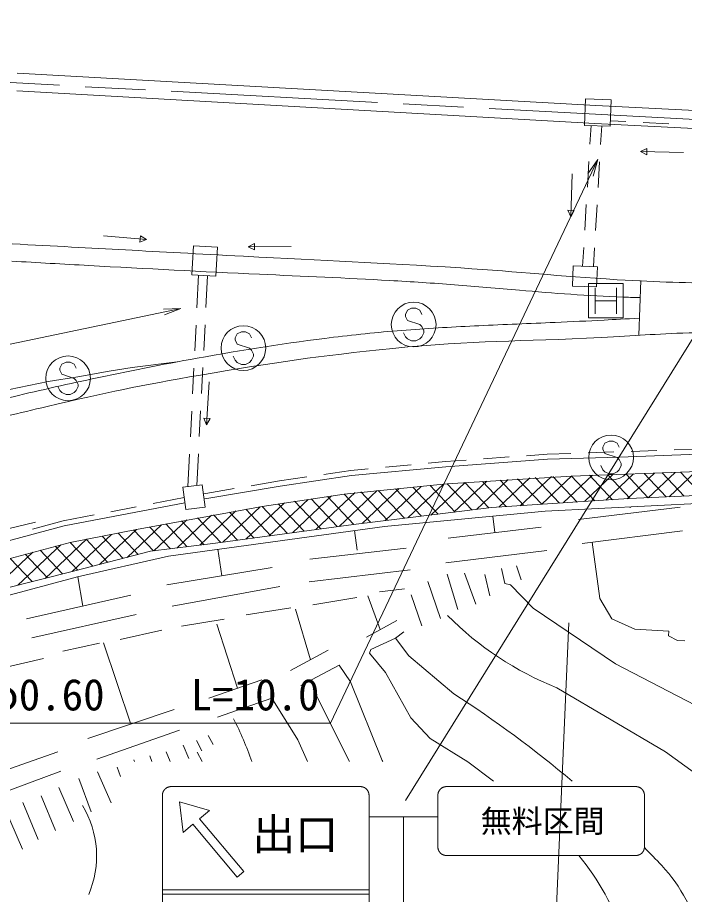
# Model space of a CAD drawing. Units: millimetres, scale not verified. Extents: x 40000 to 680000, y 20000 to 380000.
# Drawn here: x 200976 to 239717, y 232510 to 283424 of the extents above; entities that cross this region are included whole.
import ezdxf
from ezdxf.enums import TextEntityAlignment as Align

# ---------------------------------------------------------------- set-up
doc = ezdxf.new("R2010")
doc.units = ezdxf.units.MM
doc.header["$LTSCALE"] = 1000
doc.linetypes.add('CHAIN', pattern=[18.5, 12, -1.5, 3.5, -1.5])
for name, color, linetype, lineweight in [('M-BGD', 7, 'Continuous', 13), ('M-BMK', 2, 'CHAIN', 13), ('M-STR-HTXT', 7, 'Continuous', 13), ('M-STR-STRC', 7, 'Continuous', 13)]:
    doc.layers.add(name, color=color, linetype=linetype, lineweight=lineweight)
doc.styles.add('ＭＳ ゴシック', font='')
doc.styles.get('ＭＳ ゴシック').set_extended_font_data('MS Gothic')

# ---------------------------------------------------------------- blocks, each defined once
blk = doc.blocks.new('open_arrow')
at = {"color": 0, "linetype": 'Continuous', "lineweight": -2}
blk.add_lwpolyline([(7.5, 1.25), (0, 0), (7.5, -1.25)], dxfattribs=at)

msp = doc.modelspace()

# ---------------------------------------------------------------- linework, layer by layer
at = {"layer": 'M-BGD'}
for p, q in [((234225, 276064), (234290, 277152)), ((234847, 276044), (234913, 277131)), ((235415, 277430), (236320, 277385)), ((237319, 277334), (238817, 277259)), ((237160, 275644), (237540, 275823)), ((239660, 275585), (237160, 275644)), ((237531, 275448), (237160, 275644)), ((237540, 275823), (237531, 275448)), ((234076, 273569), (234165, 275066)), ((234698, 273548), (234788, 275045)), ((233203, 274351), (233118, 271852)), ((233926, 271073), (234016, 272571)), ((234549, 271052), (234638, 272550)), ((233118, 271852), (232943, 272234)), ((232943, 272234), (233318, 272221)), ((233318, 272221), (233118, 271852)), ((205975, 270755), (208466, 270535)), ((208076, 270381), (208109, 270755)), ((208466, 270535), (208076, 270381)), ((208109, 270755), (208466, 270535)), ((214373, 270118), (214747, 270308)), ((216873, 270133), (214373, 270118)), ((214749, 269933), (214373, 270118)), ((214747, 270308), (214749, 269933)), ((233801, 268988), (233867, 270075)), ((234424, 268967), (234489, 270054)), ((211400, 266571), (211496, 268463)), ((211917, 266591), (212011, 268435)), ((234147, 265980), (234147, 267980)), ((234147, 267980), (236147, 267980)), ((236147, 267980), (236147, 265980)), ((237176, 268160), (237071, 264976)), ((234522, 267730), (234522, 266230)), ((235772, 267730), (235772, 266230)), ((234522, 266980), (235772, 266980)), ((236147, 265980), (234147, 265980)), ((211273, 264074), (211349, 265572)), ((211790, 264094), (211866, 265592)), ((207642, 263102), (210239, 263431)), ((204486, 262568), (206296, 262897)), ((206296, 262897), (207642, 263102)), ((211145, 261578), (211222, 263076)), ((211663, 261598), (211739, 263096)), ((200511, 261827), (202750, 262291)), ((202750, 262291), (204486, 262568)), ((212111, 262275), (211954, 259780)), ((211018, 259081), (211095, 260579)), ((211536, 259101), (211612, 260599)), ((211954, 259780), (211791, 260166)), ((211791, 260166), (212165, 260142)), ((212165, 260142), (211954, 259780)), ((234123, 258154), (235622, 258204)), ((236622, 258238), (238121, 258288)), ((239120, 258321), (240502, 258367)), ((210871, 256190), (210968, 258082)), ((211391, 256259), (211485, 258102)), ((224831, 257547), (225832, 257639)), ((225832, 257639), (227042, 257729)), ((228039, 257802), (229535, 257912)), ((230532, 257986), (231741, 258075)), ((231741, 258075), (233123, 258121)), ((218761, 256898), (220344, 257130)), ((220344, 257130), (221346, 257223)), ((222342, 257316), (223835, 257454)), ((216188, 256521), (217772, 256753)), ((228938, 255000), (230738, 256698)), ((231423, 255162), (230024, 256645)), ((230181, 255081), (231984, 256782)), ((232450, 255229), (231044, 256720)), ((231424, 255162), (233177, 256816)), ((233478, 255296), (232075, 256784)), ((232666, 255243), (234370, 256850)), ((234506, 255364), (233137, 256815)), ((233909, 255325), (235563, 256885)), ((235534, 255431), (234199, 256845)), ((235152, 255406), (236763, 256926)), ((236563, 255496), (235262, 256876)), ((237610, 255544), (236322, 256909)), ((236395, 255487), (237968, 256971)), ((238656, 255592), (237375, 256949)), ((237612, 255544), (239172, 257016)), ((239702, 255639), (238429, 256988)), ((238827, 255600), (240377, 257061)), ((240749, 255687), (239483, 257028)), ((214543, 256242), (216188, 256521)), ((222325, 254216), (224431, 256204)), ((223653, 254379), (225714, 256323)), ((225412, 254593), (223936, 256158)), ((226390, 254713), (224939, 256251)), ((224982, 254541), (226974, 256420)), ((227369, 254832), (225942, 256344)), ((226311, 254703), (228228, 256513)), ((228347, 254952), (226963, 256419)), ((227639, 254865), (229483, 256605)), ((229367, 255028), (227983, 256494)), ((230395, 255095), (229003, 256570)), ((211774, 255769), (211912, 255795)), ((211912, 255795), (213557, 256074)), ((216949, 253510), (219219, 255652)), ((218301, 253694), (220583, 255847)), ((220519, 253996), (218989, 255618)), ((219653, 253878), (221866, 255966)), ((221498, 254115), (219948, 255758)), ((222476, 254235), (220925, 255879)), ((220996, 254054), (223148, 256085)), ((223455, 254354), (221929, 255972)), ((224433, 254474), (222932, 256065)), ((248198, 256026), (236482, 255493)), ((208858, 255206), (210655, 255553)), ((214245, 253142), (216480, 255250)), ((215597, 253326), (217850, 255451)), ((217618, 253601), (216118, 255191)), ((218585, 253733), (217071, 255337)), ((219552, 253865), (218030, 255477)), ((236482, 255493), (228506, 254971)), ((231627, 254767), (242863, 255340)), ((206403, 254733), (207876, 255017)), ((211556, 252787), (213662, 254774)), ((212894, 252958), (215072, 255013)), ((214717, 253206), (213296, 254712)), ((215684, 253338), (214237, 254871)), ((216651, 253469), (215177, 255031)), ((228506, 254971), (220499, 253994)), ((222290, 253880), (231627, 254767)), ((239465, 254997), (233557, 254274)), ((236557, 255019), (236568, 254952)), ((202024, 254134), (199597, 253534)), ((201839, 253716), (203624, 254197)), ((203624, 254197), (205421, 254544)), ((208893, 252457), (210801, 254257)), ((210224, 252622), (212251, 254534)), ((211809, 252818), (210505, 254200)), ((212783, 252942), (211429, 254378)), ((213750, 253074), (212356, 254552)), ((228591, 254479), (228703, 253523)), ((205743, 251668), (207893, 253696)), ((207336, 252079), (209347, 253977)), ((208878, 252455), (207735, 253666)), ((209855, 252576), (208659, 253844)), ((210832, 252697), (209582, 254022)), ((209749, 252159), (222290, 253880)), ((220499, 253994), (212476, 252901)), ((220546, 253640), (220711, 252492)), ((231385, 253837), (225988, 253205)), ((239595, 253628), (233771, 252884)), ((202572, 250858), (204986, 253136)), ((204152, 251258), (206440, 253416)), ((206229, 251793), (204965, 253132)), ((207106, 252020), (205889, 253310)), ((207983, 252246), (206812, 253488)), ((200992, 250459), (203488, 252814)), ((204474, 251340), (203165, 252727)), ((205351, 251567), (204042, 252954)), ((212476, 252901), (208709, 252434)), ((212602, 252550), (212847, 251018)), ((223557, 252616), (217948, 251979)), ((234353, 252958), (234804, 249692)), ((200101, 250710), (201870, 252378)), ((201831, 250671), (200554, 252024)), ((202712, 250894), (201424, 252259)), ((203593, 251117), (202295, 252493)), ((208709, 252434), (204304, 251296)), ((204461, 250946), (209749, 252159)), ((231727, 252483), (225861, 251756)), ((229961, 251587), (230234, 250775)), ((204304, 251296), (200087, 250230)), ((215774, 251498), (209646, 250494)), ((223774, 251361), (217910, 250665)), ((225937, 251111), (226558, 249060)), ((226944, 251167), (227597, 249369)), ((228111, 251090), (228413, 249853)), ((229094, 251443), (229289, 250558)), ((200073, 249774), (204461, 250946)), ((204472, 250948), (204774, 249258)), ((224818, 250678), (225541, 248539)), ((229289, 250558), (229609, 250485)), ((216207, 250388), (209949, 249255)), ((223445, 250247), (222001, 250078)), ((229609, 250485), (230937, 249129)), ((207553, 249892), (201499, 248511)), ((220678, 249742), (218125, 249327)), ((221333, 249848), (222045, 247887)), ((223849, 249902), (224454, 248105)), ((234804, 249692), (235497, 248521)), ((216849, 249159), (214254, 248745)), ((217113, 249081), (217985, 246140)), ((230937, 249129), (235708, 245910)), ((207859, 248768), (201806, 247402)), ((212976, 248485), (210508, 248090)), ((235497, 248521), (236843, 247904)), ((212559, 248197), (213746, 244482)), ((223011, 248410), (221247, 247454)), ((209357, 247846), (206928, 247310)), ((223415, 247763), (222927, 247396)), ((236843, 247904), (238802, 247805)), ((238802, 247805), (238794, 247527)), ((238794, 247527), (239311, 247249)), ((205736, 247096), (203604, 246629)), ((205963, 247119), (207563, 242404)), ((222927, 247396), (221490, 246730)), ((222927, 247396), (223700, 246361)), ((239311, 247249), (239732, 247237)), ((219022, 246703), (216828, 245512)), ((221490, 246730), (221417, 246529)), ((221417, 246529), (222356, 245390)), ((202491, 246211), (200061, 245650)), ((223700, 246361), (226318, 244163)), ((217438, 244637), (219656, 245830)), ((219656, 245830), (220308, 244850)), ((235708, 245910), (245740, 240693)), ((215160, 244966), (212080, 243912)), ((222356, 245390), (223822, 242761)), ((218144, 244435), (220266, 240232)), ((220308, 244850), (222151, 240297)), ((232298, 244512), (238611, 240794)), ((212598, 242796), (215742, 243905)), ((215742, 243905), (217253, 241479)), ((210070, 243240), (205066, 241571)), ((223822, 242761), (224949, 241566)), ((210375, 242057), (205582, 240365)), ((211370, 241456), (211691, 240854)), ((212055, 241732), (212337, 241216)), ((217253, 241479), (217829, 240232)), ((224949, 241566), (227134, 240213)), ((210605, 241182), (210921, 240410)), ((203308, 240799), (199776, 239545)), ((207725, 240334), (207767, 240232)), ((208660, 240561), (208768, 240232)), ((209618, 240787), (209837, 240232)), ((211405, 240777), (211696, 240232)), ((238611, 240794), (243019, 237596)), ((206766, 239896), (206964, 239364)), ((222151, 240297), (222192, 240232)), ((227134, 240213), (228633, 239092)), ((203486, 239664), (199739, 238281)), ((205623, 239633), (206418, 237831)), ((204538, 239241), (205255, 237314)), ((203369, 238724), (204221, 236751)), ((201283, 237853), (202180, 235709)), ((202342, 238246), (203187, 236231)), ((200219, 237555), (201259, 235143))]:
    msp.add_line(p, q, dxfattribs=at)
for points in [[(200959, 280187), (234559, 278317), (305672, 274745), (351140, 273572), (372888, 273368), (416155, 273954), (448508, 275454), (467881, 276794), (495867, 279299), (529307, 283136), (558233, 286943), (566414, 288134)], [(566563, 287094), (558377, 285903), (529436, 282094), (495973, 278254), (467964, 275747), (448568, 274406), (416186, 272904), (372890, 272318), (351121, 272522), (305632, 273695), (234507, 277268), (200929, 279169)], [(211813, 255471), (211965, 255500), (216235, 256225), (220380, 256832), (225857, 257340), (231757, 257775), (235949, 257896), (240506, 258067), (243661, 258036), (249099, 258064), (255295, 258248), (261552, 258429), (270058, 258728), (280165, 259043), (288056, 259056), (294252, 259240), (299794, 259201)], [(257352, 257307), (248345, 257060), (240538, 257067), (233155, 256796), (225942, 256344), (225714, 256323), (219948, 255758), (215177, 255031), (207893, 253696), (204042, 252954), (200251, 251942)], [(200166, 252955), (203692, 253905), (210694, 255255)]]:
    msp.add_lwpolyline(points, dxfattribs=at)
for points in [[(233967, 278697), (233916, 277164), (235405, 277114), (235456, 278647)], [(211099, 268485), (212500, 268408), (212593, 270098), (211193, 270175)], [(233255, 269006), (234656, 268958), (234616, 267789), (233215, 267837)], [(210576, 256151), (211704, 256300), (211875, 255002), (210747, 254854)]]:
    msp.add_lwpolyline(points, close=True, dxfattribs=at)
for centre, radius, start, end in [((239086, 261637), 18421, 224.5545, 248.3775), ((190468, 188394), 66297, 49.88123, 57.26594), ((195439, 233570), 20266, 19.1895, 26.7963), ((199903, 234739), 5664, 336.8258, 31.1859), ((190468, 188394), 66297, 43.69807, 44.94676), ((221101, 224684), 16050, 19.5381, 38.9406), ((230984, 227432), 10038, 14.2874, 42.369)]:
    msp.add_arc(centre, radius, start, end, dxfattribs=at)
msp.add_open_spline([(200380, 260294), (201092, 260465), (201851, 260644), (202700, 260843), (206155, 261655), (208103, 262068), (211602, 262665), (215949, 263408), (218398, 263769), (222785, 264213), (227492, 264688), (230156, 264601), (234880, 264849), (236875, 264954), (237991, 265049), (239988, 265117), (240802, 265144), (241258, 265150), (242072, 265160), (242925, 265171), (243404, 265164), (244258, 265148), (244745, 265140), (245018, 265094), (245506, 265112), (245856, 265125), (246063, 265128), (246394, 265242), (246629, 265323), (246734, 265433), (246925, 265591), (247091, 265729), (247229, 265793), (247301, 265996), (247375, 266207), (247327, 266345), (247318, 266568), (247311, 266732), (247351, 266839), (247278, 266985), (247163, 267217), (247021, 267300), (246823, 267467), (246634, 267627), (246556, 267791), (246314, 267846), (245858, 267949), (245585, 267867), (245118, 267881), (244001, 267913), (243375, 267928), (242257, 267964), (239739, 268045), (238325, 268049), (235810, 268204), (232257, 268422), (230274, 268650), (226721, 268884), (221792, 269210), (219025, 269299), (214093, 269564), (208785, 269849), (205612, 270019), (200671, 270284)], degree=3, knots=[0, 0, 0, 0, 1, 1, 1, 2, 2, 2, 3, 3, 3, 4, 4, 4, 5, 5, 5, 6, 6, 6, 7, 7, 7, 8, 8, 8, 9, 9, 9, 10, 10, 10, 11, 11, 11, 12, 12, 12, 13, 13, 13, 14, 14, 14, 15, 15, 15, 16, 16, 16, 17, 17, 17, 18, 18, 18, 19, 19, 19, 20, 20, 20, 21, 21, 21, 21], dxfattribs=at)
for points in [[(205118, 269026), (203625, 269109), (202133, 269193), (200641, 269279)], [(215026, 268520), (211721, 268670), (208417, 268843), (205118, 269026)], [(222599, 268156), (220083, 268299), (217557, 268406), (215026, 268520)], [(226363, 267909), (225112, 268004), (223857, 268085), (222599, 268156)], [(230129, 267593), (228868, 267702), (227615, 267814), (226363, 267909)], [(233117, 267354), (232116, 267424), (231120, 267508), (230129, 267593)], [(236141, 267191), (235129, 267226), (234119, 267283), (233117, 267354)], [(237143, 267160), (236701, 267173), (236421, 267181), (236141, 267191)], [(232198, 265721), (233151, 265763), (234101, 265807), (235050, 265860)], [(235050, 265860), (235668, 265894), (236288, 265932), (237103, 265962)], [(219328, 264860), (220732, 265029), (222142, 265170), (223552, 265278)], [(223552, 265278), (224962, 265386), (226370, 265464), (227775, 265531)], [(227775, 265531), (229253, 265601), (230728, 265657), (232198, 265721)], [(211406, 263646), (214030, 264120), (216671, 264539), (219328, 264860)], [(205318, 262445), (207340, 262877), (209369, 263278), (211406, 263646)], [(200410, 261336), (202043, 261728), (203678, 262095), (205318, 262445)]]:
    msp.add_open_spline(points, degree=3, dxfattribs=at)
at = {"layer": 'M-BMK'}
msp.add_line((258830, 276511), (166990, 281448), dxfattribs=at)
at = {"layer": 'M-STR-HTXT'}
msp.add_line((233005, 248284), (231484, 213218), dxfattribs=at)
for points in [[(234689, 275188), (219149, 242446), (186649, 242446)], [(210463, 266537), (169319, 257943), (136819, 257943)]]:
    msp.add_lwpolyline(points, dxfattribs=at)
msp.add_arc((234127, 4383468), 4156100, 269.30515, 274.67876, dxfattribs=at)
at = {"layer": 'M-STR-STRC'}
for p, q in [((241301, 266569), (223508, 237960)), ((223634, 266425), (223516, 266189)), ((223870, 266543), (223634, 266425)), ((224107, 266543), (223870, 266543)), ((224343, 266425), (224107, 266543)), ((224461, 266189), (224343, 266425)), ((223516, 266189), (223516, 266071)), ((223516, 266071), (223634, 265834)), ((223634, 265834), (224343, 265598)), ((224343, 265598), (224461, 265480)), ((224461, 265480), (224579, 265243)), ((213741, 265059), (213623, 264823)), ((213623, 264823), (213623, 264704)), ((213977, 265177), (213741, 265059)), ((214214, 265177), (213977, 265177)), ((214450, 265059), (214214, 265177)), ((214568, 264823), (214450, 265059)), ((223516, 264889), (223398, 265125)), ((223634, 264771), (223516, 264889)), ((223870, 264652), (223634, 264771)), ((224343, 264771), (224107, 264652)), ((224461, 264889), (224343, 264771)), ((224579, 265125), (224461, 264889)), ((224579, 265243), (224579, 265125)), ((213623, 264704), (213741, 264468)), ((213741, 264468), (214450, 264232)), ((224107, 264652), (223870, 264652)), ((213623, 263523), (213504, 263759)), ((214450, 264232), (214568, 264113)), ((214568, 264113), (214686, 263877)), ((214686, 263759), (214568, 263523)), ((214686, 263877), (214686, 263759)), ((203557, 263303), (203438, 263067)), ((203793, 263422), (203557, 263303)), ((204029, 263422), (203793, 263422)), ((204266, 263303), (204029, 263422)), ((204384, 263067), (204266, 263303)), ((213741, 263404), (213623, 263523)), ((213977, 263286), (213741, 263404)), ((214214, 263286), (213977, 263286)), ((214450, 263404), (214214, 263286)), ((214568, 263523), (214450, 263404)), ((203438, 263067), (203438, 262949)), ((203438, 262949), (203557, 262712)), ((203557, 262712), (204266, 262476)), ((204266, 262476), (204384, 262358)), ((204384, 262358), (204502, 262122)), ((203438, 261767), (203320, 262003)), ((203557, 261649), (203438, 261767)), ((204384, 261767), (204266, 261649)), ((204502, 262003), (204384, 261767)), ((204502, 262122), (204502, 262003)), ((203793, 261531), (203557, 261649)), ((204029, 261531), (203793, 261531)), ((204266, 261649), (204029, 261531)), ((235099, 258709), (234981, 258473)), ((235335, 258827), (235099, 258709)), ((235572, 258827), (235335, 258827)), ((235808, 258709), (235572, 258827)), ((235926, 258473), (235808, 258709)), ((234981, 258473), (234981, 258355)), ((234981, 258355), (235099, 258118)), ((235099, 258118), (235808, 257882)), ((235808, 257882), (235926, 257764)), ((235926, 257764), (236045, 257527)), ((234981, 257173), (234863, 257409)), ((235099, 257055), (234981, 257173)), ((235926, 257173), (235808, 257055)), ((236045, 257409), (235926, 257173)), ((236045, 257527), (236045, 257409)), ((235335, 256936), (235099, 257055)), ((235572, 256936), (235335, 256936)), ((235808, 257055), (235572, 256936)), ((221393, 237022), (225393, 237022)), ((223393, 237022), (223393, 228022)), ((209393, 232772), (221393, 232772)), ((209393, 232522), (221393, 232522))]:
    msp.add_line(p, q, dxfattribs=at)
msp.add_lwpolyline([(209393, 229772), (209393, 238272), (209393, 238284), (209393, 238297), (209394, 238309), (209395, 238321), (209396, 238334), (209398, 238346), (209400, 238359), (209402, 238371), (209405, 238383), (209408, 238395), (209411, 238407), (209415, 238419), (209419, 238431), (209423, 238443), (209427, 238454), (209432, 238466), (209437, 238477), (209442, 238489), (209448, 238500), (209453, 238511), (209460, 238522), (209466, 238532), (209473, 238543), (209479, 238553), (209487, 238564), (209494, 238574), (209502, 238583), (209510, 238593), (209518, 238603), (209526, 238612), (209535, 238621), (209543, 238630), (209552, 238638), (209562, 238647), (209571, 238655), (209581, 238663), (209591, 238670), (209601, 238678), (209611, 238685), (209621, 238692), (209632, 238698), (209643, 238705), (209653, 238711), (209664, 238717), (209676, 238722), (209687, 238727), (209698, 238732), (209710, 238737), (209722, 238742), (209733, 238746), (209745, 238749), (209757, 238753), (209769, 238756), (209781, 238759), (209794, 238762), (209806, 238764), (209818, 238766), (209830, 238768), (209843, 238769), (209855, 238770), (209868, 238771), (209880, 238772), (209893, 238772), (220893, 238772), (220905, 238772), (220918, 238771), (220930, 238770), (220942, 238769), (220955, 238768), (220967, 238766), (220979, 238764), (220992, 238762), (221004, 238759), (221016, 238756), (221028, 238753), (221040, 238749), (221052, 238746), (221064, 238742), (221075, 238737), (221087, 238732), (221098, 238727), (221110, 238722), (221121, 238717), (221132, 238711), (221143, 238705), (221153, 238698), (221164, 238692), (221174, 238685), (221184, 238678), (221194, 238670), (221204, 238663), (221214, 238655), (221223, 238647), (221233, 238638), (221242, 238630), (221251, 238621), (221259, 238612), (221267, 238603), (221276, 238593), (221283, 238583), (221291, 238574), (221299, 238564), (221306, 238553), (221313, 238543), (221319, 238532), (221326, 238522), (221332, 238511), (221338, 238500), (221343, 238489), (221348, 238477), (221353, 238466), (221358, 238454), (221362, 238443), (221367, 238431), (221370, 238419), (221374, 238407), (221377, 238395), (221380, 238383), (221383, 238371), (221385, 238359), (221387, 238346), (221389, 238334), (221390, 238321), (221391, 238309), (221392, 238297), (221392, 238284), (221393, 238272), (221393, 229772)], dxfattribs=at)
for points in [[(236893, 238772), (225893, 238772), (225880, 238772), (225868, 238771), (225855, 238770), (225843, 238769), (225830, 238768), (225818, 238766), (225806, 238764), (225794, 238762), (225781, 238759), (225769, 238756), (225757, 238753), (225745, 238749), (225733, 238746), (225722, 238742), (225710, 238737), (225698, 238732), (225687, 238727), (225676, 238722), (225664, 238717), (225653, 238711), (225643, 238705), (225632, 238698), (225621, 238692), (225611, 238685), (225601, 238678), (225591, 238670), (225581, 238663), (225571, 238655), (225562, 238647), (225552, 238638), (225543, 238630), (225535, 238621), (225526, 238612), (225518, 238603), (225510, 238593), (225502, 238583), (225494, 238574), (225487, 238564), (225479, 238553), (225473, 238543), (225466, 238532), (225460, 238522), (225453, 238511), (225448, 238500), (225442, 238489), (225437, 238477), (225432, 238466), (225427, 238454), (225423, 238443), (225419, 238431), (225415, 238419), (225411, 238407), (225408, 238395), (225405, 238383), (225402, 238371), (225400, 238359), (225398, 238346), (225396, 238334), (225395, 238321), (225394, 238309), (225393, 238297), (225393, 238284), (225393, 238272), (225393, 235272), (225393, 235259), (225393, 235247), (225394, 235234), (225395, 235222), (225396, 235210), (225398, 235197), (225400, 235185), (225402, 235173), (225405, 235160), (225408, 235148), (225411, 235136), (225415, 235124), (225419, 235112), (225423, 235101), (225427, 235089), (225432, 235077), (225437, 235066), (225442, 235055), (225448, 235044), (225453, 235033), (225460, 235022), (225466, 235011), (225473, 235000), (225479, 234990), (225487, 234980), (225494, 234970), (225502, 234960), (225510, 234950), (225518, 234941), (225526, 234932), (225535, 234923), (225543, 234914), (225552, 234905), (225562, 234897), (225571, 234889), (225581, 234881), (225591, 234873), (225601, 234866), (225611, 234859), (225621, 234852), (225632, 234845), (225643, 234839), (225653, 234833), (225664, 234827), (225676, 234821), (225687, 234816), (225698, 234811), (225710, 234806), (225722, 234802), (225733, 234798), (225745, 234794), (225757, 234790), (225769, 234787), (225781, 234784), (225794, 234782), (225806, 234779), (225818, 234777), (225830, 234776), (225843, 234774), (225855, 234773), (225868, 234772), (225880, 234772), (225893, 234772), (236893, 234772), (236905, 234772), (236917, 234772), (236930, 234773), (236942, 234774), (236955, 234776), (236967, 234777), (236979, 234779), (236992, 234782), (237004, 234784), (237016, 234787), (237028, 234790), (237040, 234794), (237052, 234798), (237064, 234802), (237075, 234806), (237087, 234811), (237098, 234816), (237109, 234821), (237121, 234827), (237132, 234833), (237143, 234839), (237153, 234845), (237164, 234852), (237174, 234859), (237184, 234866), (237194, 234873), (237204, 234881), (237214, 234889), (237223, 234897), (237233, 234905), (237242, 234914), (237250, 234923), (237259, 234932), (237267, 234941), (237276, 234950), (237283, 234960), (237291, 234970), (237298, 234980), (237306, 234990), (237313, 235000), (237319, 235011), (237326, 235022), (237332, 235033), (237337, 235044), (237343, 235055), (237348, 235066), (237353, 235077), (237358, 235089), (237362, 235101), (237366, 235112), (237370, 235124), (237374, 235136), (237377, 235148), (237380, 235160), (237383, 235173), (237385, 235185), (237387, 235197), (237389, 235210), (237390, 235222), (237391, 235234), (237392, 235247), (237392, 235259), (237393, 235272), (237393, 238272), (237392, 238284), (237392, 238297), (237391, 238309), (237390, 238321), (237389, 238334), (237387, 238346), (237385, 238359), (237383, 238371), (237380, 238383), (237377, 238395), (237374, 238407), (237370, 238419), (237366, 238431), (237362, 238443), (237358, 238454), (237353, 238466), (237348, 238477), (237343, 238489), (237337, 238500), (237332, 238511), (237326, 238522), (237319, 238532), (237313, 238543), (237306, 238553), (237299, 238564), (237291, 238574), (237283, 238583), (237276, 238593), (237267, 238603), (237259, 238612), (237250, 238621), (237242, 238630), (237233, 238638), (237223, 238647), (237214, 238655), (237204, 238663), (237194, 238670), (237184, 238678), (237174, 238685), (237164, 238692), (237153, 238698), (237143, 238705), (237132, 238711), (237121, 238717), (237109, 238722), (237098, 238727), (237087, 238732), (237075, 238737), (237064, 238742), (237052, 238746), (237040, 238749), (237028, 238753), (237016, 238756), (237004, 238759), (236992, 238762), (236979, 238764), (236967, 238766), (236955, 238768), (236942, 238769), (236930, 238770), (236917, 238771), (236905, 238772)], [(211165, 236587), (213736, 233523), (214119, 233844), (211548, 236908), (212123, 237390), (210393, 237897), (210591, 236105)]]:
    msp.add_lwpolyline(points, close=True, dxfattribs=at)
for centre in [(223988, 265598), (214095, 264232), (203911, 262476), (235454, 257882)]:
    msp.add_circle(centre, 1300, dxfattribs=at)

# ---------------------------------------------------------------- block references
at = {"layer": 'M-STR-HTXT', "xscale": 133, "yscale": 133}
for p, rotation in [((234689, 275188), 244.6), ((210463, 266537), 191.8)]:
    msp.add_blockref('open_arrow', p, dxfattribs=dict(at, rotation=rotation))

# ---------------------------------------------------------------- texts
at = {"layer": 'M-STR-HTXT', "style": 'ＭＳ ゴシック'}
msp.add_text('ヒューム管φ0.60\u3000\u3000L=10.0', height=1833, dxfattribs=at).set_placement((186649, 242646), align=Align.BOTTOM_LEFT)
at = {"layer": 'M-STR-STRC', "style": 'ＭＳ ゴシック'}
for s, height, p in [('無料区間', 1320, (231481, 236770)), ('出口', 1833, (217106, 236010))]:
    msp.add_text(s, height=height, dxfattribs=at).set_placement(p, align=Align.MIDDLE_CENTER)

doc.saveas('drawing.dxf')
